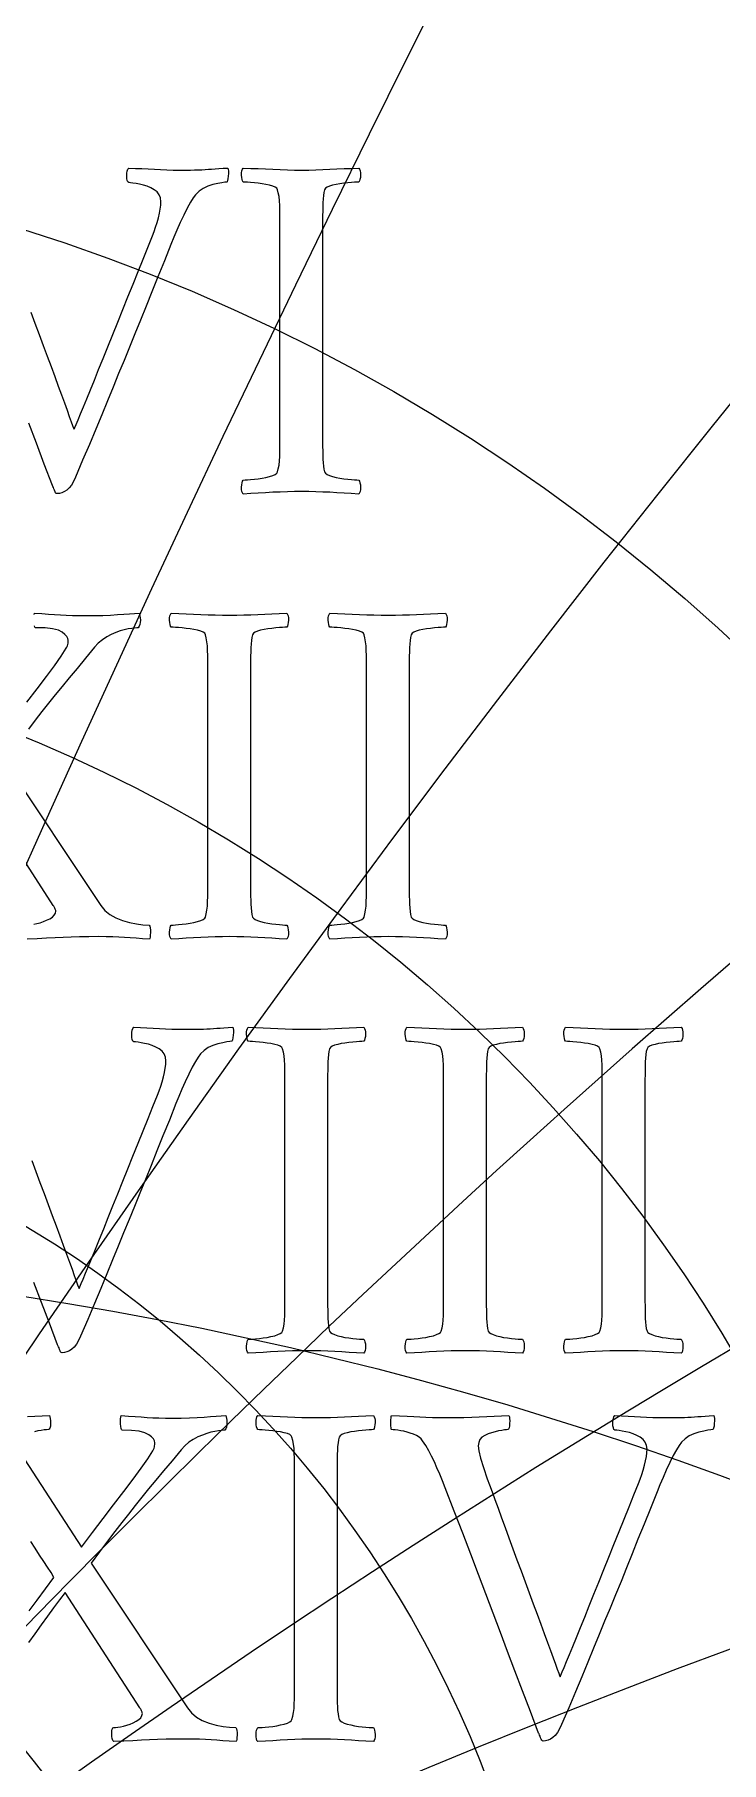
# Model space of a CAD drawing. Header units: millimetres. Extents: x -69 to 69, y -69 to 71.
# Drawn here: x 4.56 to 10.09, y 25.22 to 39.13 of the extents above; entities that cross this region are included whole.
import ezdxf

# ---------------------------------------------------------------- set-up
doc = ezdxf.new("R2010")
doc.units = ezdxf.units.MM
for name, color, linetype in [('CUT_OUTER', 1, 'Continuous'), ('ENGRAVE', 7, 'Continuous'), ('ENGRAVE_FINE', 8, 'Continuous'), ('TEXT', 5, 'Continuous')]:
    doc.layers.add(name, color=color, linetype=linetype)

msp = doc.modelspace()

# ---------------------------------------------------------------- linework, layer by layer
at = {"layer": 'CUT_OUTER'}
msp.add_arc((-0.0002, -0.0002), 69.3899, 142.382592, 87.802904, dxfattribs=at)
at = {"layer": 'ENGRAVE'}
for centre, radius in [((0, 0), 68.4), ((0, 30.8113), 34.3351), ((0, 28.589), 29.7615), ((0, 26.798), 25.6255), ((0, 25.3528), 21.829), ((0, 0), 44.7739), ((0, 24.1917), 18.2971), ((0, 23.2694), 14.9711), ((0, 22.5527), 11.8035), ((0, 22.0174), 8.7548), ((0, 0), 29.3085), ((0, 21.6464), 5.7911)]:
    msp.add_circle(centre, radius, dxfattribs=at)
for centre, radius, start, end in [((0, 33.5849), 39.4795, 131.30785, 48.69215), ((0, 37.0825), 45.3808, 158.30757, 21.69243), ((0, 41.5606), 52.3099, 177.16632, 2.83368), ((0, 47.4156), 60.6782, 192.562112, 347.437888)]:
    msp.add_arc(centre, radius, start, end, dxfattribs=at)
at = {"layer": 'ENGRAVE_FINE'}
for centre, radius, start, end in [((326.7411, -36.2572), 331.7816, 161.791968, 176.450933), ((326.7411, -36.2572), 331.7816, 161.791968, 176.450933), ((-158.2911, -36.2572), 168.4499, 7.145895, 36.6736), ((-158.2911, -36.2572), 168.4499, 7.145895, 36.6736), ((158.2911, -36.2572), 168.4499, 143.3264, 172.854105), ((158.2911, -36.2572), 168.4499, 143.3264, 172.854105), ((-99.7891, -36.2572), 115.2265, 10.840654, 55.662821), ((-99.7891, -36.2572), 115.2265, 10.840654, 55.662821), ((99.7891, -36.2572), 115.2265, 124.337179, 169.159346), ((99.7891, -36.2572), 115.2265, 124.337179, 169.159346), ((-68.6608, -36.2572), 89.6303, 14.688568, 75.445741), ((-68.6608, -36.2572), 89.6303, 14.688568, 75.445741), ((68.6608, -36.2572), 89.6303, 104.554259, 165.311432), ((68.6608, -36.2572), 89.6303, 104.554259, 165.311432), ((-48.3433, -36.2572), 75.2088, 18.753071, 96.251491), ((-48.3433, -36.2572), 75.2088, 18.753071, 96.251491), ((48.3433, -36.2572), 75.2088, 83.748509, 161.246929), ((48.3433, -36.2572), 75.2088, 83.748509, 161.246929), ((-33.263, -36.2572), 66.5261, 23.109812, 116.954145), ((-33.263, -36.2572), 66.5261, 23.109812, 116.954145), ((33.263, -36.2572), 66.5261, 63.045855, 156.890188), ((33.263, -36.2572), 66.5261, 63.045855, 156.890188)]:
    msp.add_arc(centre, radius, start, end, dxfattribs=at)
at = {"layer": 'TEXT'}
for points in [[(4.5287, 36.8952), (4.5614, 36.8063), (4.5944, 36.7173), (4.6277, 36.6283), (4.6603, 36.541), (4.6914, 36.4574), (4.721, 36.3772), (4.749, 36.3006), (4.7751, 36.2292), (4.7986, 36.1646), (4.8196, 36.1068), (4.838, 36.0559), (4.8533, 36.0138), (4.8648, 35.9826), (4.8725, 35.9622), (4.8764, 35.9527), (4.8828, 35.9665), (4.8936, 35.9917), (4.9091, 36.0282), (4.929, 36.0761), (4.9527, 36.1334), (4.9791, 36.198), (5.0083, 36.2699), (5.0403, 36.3491), (5.0745, 36.4342), (5.1106, 36.5236), (5.1484, 36.6173), (5.1879, 36.7152), (5.2285, 36.8157), (5.2693, 36.917), (5.3104, 37.019), (5.3517, 37.1218), (5.3926, 37.2234), (5.4321, 37.322), (5.4704, 37.4176), (5.5075, 37.5101), (5.5211, 37.545), (5.5338, 37.5809), (5.5454, 37.6178), (5.556, 37.6557), (5.5649, 37.6926), (5.5712, 37.7265), (5.575, 37.7574), (5.5763, 37.7852), (5.5728, 37.8155), (5.5626, 37.8418), (5.5455, 37.8641), (5.5216, 37.8823), (5.4938, 37.8972), (5.465, 37.9096), (5.4352, 37.9194), (5.4043, 37.9268), (5.3754, 37.9321), (5.3512, 37.9359), (5.3319, 37.9381), (5.3174, 37.9389), (5.3103, 37.9453), (5.3052, 37.9566), (5.3022, 37.9727), (5.3012, 37.9935), (5.3022, 38.0149), (5.3052, 38.0324), (5.3103, 38.0462), (5.3174, 38.0562), (5.3712, 38.0541), (5.4235, 38.0517), (5.4744, 38.049), (5.5237, 38.0461), (5.573, 38.0434), (5.6238, 38.0415), (5.6761, 38.0404), (5.73, 38.04), (5.7741, 38.0402), (5.8134, 38.0405), (5.8479, 38.0412), (5.8776, 38.042), (5.9048, 38.0432), (5.9317, 38.0446), (5.9584, 38.0462), (5.9848, 38.0481), (6.0126, 38.0501), (6.0435, 38.0522), (6.0773, 38.0542), (6.1143, 38.0562), (6.1175, 38.0461), (6.1193, 38.0319), (6.1196, 38.0137), (6.1183, 37.9915), (6.116, 37.9702), (6.1132, 37.9551), (6.11, 37.946), (6.1062, 37.9429), (6.0901, 37.9417), (6.0662, 37.9379), (6.0345, 37.9316), (5.9949, 37.9227), (5.9536, 37.9101), (5.9166, 37.8924), (5.8838, 37.8696), (5.8554, 37.8418), (5.8358, 37.8164), (5.8134, 37.7806), (5.7882, 37.7345), (5.7603, 37.678), (5.7319, 37.6169), (5.7052, 37.5571), (5.6803, 37.4986), (5.6572, 37.4413), (5.6037, 37.3086), (5.5525, 37.1814), (5.5036, 37.0598), (5.4569, 36.9438), (5.4117, 36.8315), (5.3669, 36.7213), (5.3227, 36.6131), (5.2789, 36.5069), (5.2351, 36.4007), (5.1904, 36.2925), (5.1451, 36.1823), (5.0989, 36.07), (5.0509, 35.9537), (4.9998, 35.8314), (4.9457, 35.7029), (4.8886, 35.5684), (4.872, 35.533), (4.8547, 35.5037), (4.8366, 35.4805), (4.8178, 35.4633), (4.7984, 35.4509), (4.7789, 35.442), (4.759, 35.4367), (4.7389, 35.4349), (4.7331, 35.4366), (4.7278, 35.4415), (4.723, 35.4497), (4.7187, 35.4612), (4.7146, 35.4735), (4.7106, 35.484), (4.7065, 35.4927), (4.7025, 35.4997), (4.6369, 35.6727), (4.5736, 35.84), (4.5125, 36.0014)], [(4.4972, 33.7545), (4.5791, 33.8614), (4.6545, 33.9608), (4.7187, 34.0485), (4.7718, 34.1246), (4.8137, 34.1891), (4.8192, 34.1992), (4.8233, 34.2093), (4.8263, 34.2194), (4.8279, 34.2295), (4.8288, 34.2386), (4.8294, 34.2457), (4.8298, 34.2508), (4.8299, 34.2538), (4.8269, 34.2685), (4.8178, 34.2841), (4.8026, 34.3008), (4.7814, 34.3185), (4.7498, 34.3344), (4.7035, 34.3458), (4.6426, 34.3526), (4.567, 34.3549), (4.5616, 34.3596), (4.5574, 34.3696)], [(4.5555, 34.4605), (4.5589, 34.4722), (4.6159, 34.4683), (4.6696, 34.4646), (4.7201, 34.4612), (4.7672, 34.4581), (4.8139, 34.4554), (4.8628, 34.4535), (4.914, 34.4524), (4.9675, 34.452), (5.0413, 34.4525), (5.109, 34.454), (5.1707, 34.4566), (5.2263, 34.4601), (5.2767, 34.4639), (5.3224, 34.4672), (5.3636, 34.47), (5.4003, 34.4722), (5.404, 34.4626), (5.4069, 34.45), (5.409, 34.4343), (5.4104, 34.4156), (5.41, 34.3966), (5.4069, 34.3802), (5.4009, 34.3663), (5.3922, 34.3549), (5.3812, 34.3543), (5.3644, 34.3524), (5.3418, 34.3492), (5.3133, 34.3448), (5.2812, 34.3382), (5.2476, 34.3286), (5.2124, 34.316), (5.1758, 34.3003), (5.1393, 34.281), (5.1045, 34.2573), (5.0715, 34.2294), (5.0403, 34.1972), (4.9678, 34.1092), (4.9002, 34.0273), (4.8374, 33.9514), (4.7794, 33.8816), (4.7241, 33.8146), (4.6696, 33.7471), (4.6159, 33.6791), (4.5629, 33.6106), (4.5081, 33.5386)], [(4.3162, 33.283), (5.0929, 32.1179), (5.125, 32.0785), (5.1647, 32.0451), (5.2119, 32.0178), (5.2668, 31.9966), (5.3242, 31.9807), (5.3791, 31.9693), (5.4314, 31.9625), (5.4812, 31.9602), (5.4864, 31.9503), (5.4898, 31.9369), (5.4914, 31.92), (5.4913, 31.8995), (5.4902, 31.8795), (5.4888, 31.8641), (5.4871, 31.8532), (5.4852, 31.8469), (5.4286, 31.8508), (5.376, 31.8545), (5.3275, 31.8579), (5.283, 31.8611), (5.2382, 31.8637), (5.1889, 31.8656), (5.1351, 31.8668), (5.0767, 31.8671), (4.9964, 31.8668), (4.9214, 31.8656), (4.8518, 31.8637), (4.7874, 31.8611), (4.7231, 31.8579), (4.6535, 31.8545), (4.5785, 31.8508), (4.4982, 31.8469)], [(4.5517, 31.967), (4.5771, 31.9723), (4.604, 31.9793), (4.6302, 31.988), (4.6556, 31.9985), (4.6803, 32.0108), (4.7015, 32.0245), (4.7167, 32.0396), (4.7258, 32.0559), (4.7288, 32.0735), (4.7284, 32.0779), (4.7273, 32.0831), (4.7254, 32.089), (4.7227, 32.0957), (4.7196, 32.1024), (4.7162, 32.1083), (4.7125, 32.1135), (4.7086, 32.1179), (4.1058, 33.0483)], [(4.5366, 30.0655), (4.5691, 29.9765), (4.6019, 29.8875), (4.6349, 29.7985), (4.6681, 29.7095), (4.7007, 29.6223), (4.7318, 29.5386), (4.7614, 29.4585), (4.7895, 29.3819), (4.8155, 29.3104), (4.839, 29.2458), (4.86, 29.1881), (4.8785, 29.1371), (4.8938, 29.095), (4.9053, 29.0638), (4.913, 29.0435), (4.9169, 29.034), (4.9232, 29.0478), (4.9341, 29.0729), (4.9495, 29.1094), (4.9695, 29.1574), (4.9931, 29.2146), (5.0195, 29.2792), (5.0487, 29.3511), (5.0807, 29.4304), (5.115, 29.5155), (5.151, 29.6049), (5.1888, 29.6985), (5.2284, 29.7965), (5.2689, 29.897), (5.3098, 29.9982), (5.3509, 30.1003), (5.3922, 30.203), (5.433, 30.3047), (5.4726, 30.4033), (5.5109, 30.4988), (5.5479, 30.5914), (5.5616, 30.6263), (5.5742, 30.6622), (5.5859, 30.6991), (5.5965, 30.737), (5.6053, 30.7739), (5.6116, 30.8078), (5.6154, 30.8386), (5.6167, 30.8664), (5.6133, 30.8968), (5.6031, 30.9231), (5.586, 30.9453), (5.5621, 30.9635), (5.5343, 30.9784), (5.5055, 30.9908), (5.4756, 31.0007), (5.4448, 31.008), (5.4158, 31.0133), (5.3917, 31.0171), (5.3724, 31.0194), (5.3578, 31.0202), (5.3507, 31.0266), (5.3457, 31.0379), (5.3426, 31.0539), (5.3416, 31.0748), (5.3426, 31.0961), (5.3457, 31.1137), (5.3507, 31.1275), (5.3578, 31.1375), (5.4117, 31.1353), (5.464, 31.1329), (5.5148, 31.1303), (5.5641, 31.1274), (5.6134, 31.1247), (5.6642, 31.1228), (5.7166, 31.1217), (5.7704, 31.1213), (5.8145, 31.1214), (5.8539, 31.1218), (5.8884, 31.1224), (5.9181, 31.1233), (5.9452, 31.1244), (5.9722, 31.1258), (5.9988, 31.1275), (6.0253, 31.1294), (6.0531, 31.1314), (6.0839, 31.1334), (6.1178, 31.1354), (6.1547, 31.1375), (6.158, 31.1274), (6.1598, 31.1132), (6.16, 31.095), (6.1588, 31.0727), (6.1565, 31.0515), (6.1537, 31.0363), (6.1504, 31.0272), (6.1466, 31.0242), (6.1306, 31.0229), (6.1067, 31.0191), (6.0749, 31.0128), (6.0354, 31.004), (5.994, 30.9913), (5.957, 30.9736), (5.9243, 30.9509), (5.8958, 30.9231), (5.8762, 30.8977), (5.8539, 30.8619), (5.8287, 30.8157), (5.8008, 30.7592), (5.7723, 30.6982), (5.7456, 30.6384), (5.7207, 30.5799), (5.6976, 30.5226), (5.6441, 30.3899), (5.5929, 30.2627), (5.544, 30.1411), (5.4974, 30.025), (5.4521, 29.9128), (5.4074, 29.8026), (5.3631, 29.6944), (5.3194, 29.5882), (5.2755, 29.482), (5.2309, 29.3738), (5.1855, 29.2635), (5.1394, 29.1513), (5.0913, 29.035), (5.0403, 28.9126), (4.9862, 28.7842), (4.929, 28.6497), (4.9125, 28.6143), (4.8952, 28.585), (4.8771, 28.5617), (4.8582, 28.5445), (4.8389, 28.5321), (4.8193, 28.5233), (4.7995, 28.518), (4.7794, 28.5162), (4.7735, 28.5178), (4.7682, 28.5228), (4.7634, 28.531), (4.7591, 28.5425), (4.7551, 28.5548), (4.751, 28.5652), (4.747, 28.574), (4.743, 28.5809), (4.6773, 28.754), (4.614, 28.9212), (4.553, 29.0826)], [(4.48, 27.6543), (4.9371, 26.9504), (5.0251, 27.068), (5.1111, 27.182), (5.195, 27.2925), (5.2769, 27.3994), (5.3523, 27.4988), (5.4165, 27.5865), (5.4696, 27.6626), (5.5115, 27.7271), (5.517, 27.7372), (5.5211, 27.7473), (5.524, 27.7574), (5.5257, 27.7675), (5.5266, 27.7766), (5.5272, 27.7837), (5.5276, 27.7888), (5.5277, 27.7918), (5.5247, 27.8065), (5.5156, 27.8221), (5.5004, 27.8388), (5.4792, 27.8565), (5.4476, 27.8724), (5.4013, 27.8838), (5.3404, 27.8906), (5.2648, 27.8929), (5.2593, 27.8976), (5.2552, 27.9076), (5.2523, 27.9229), (5.2506, 27.9435), (5.2502, 27.9651), (5.2511, 27.9834), (5.2533, 27.9985), (5.2567, 28.0102), (5.3137, 28.0063), (5.3674, 28.0026), (5.4179, 27.9992), (5.465, 27.9961), (5.5117, 27.9934), (5.5606, 27.9915), (5.6118, 27.9904), (5.6652, 27.99), (5.7391, 27.9905), (5.8068, 27.992), (5.8685, 27.9946), (5.9241, 27.9981), (5.9745, 28.0019), (6.0202, 28.0052), (6.0614, 28.008), (6.0981, 28.0102), (6.1017, 28.0006), (6.1047, 27.988), (6.1068, 27.9723), (6.1082, 27.9536), (6.1078, 27.9346), (6.1047, 27.9182), (6.0987, 27.9043), (6.09, 27.8929), (6.079, 27.8923), (6.0622, 27.8904), (6.0396, 27.8872), (6.0111, 27.8828), (5.979, 27.8762), (5.9454, 27.8666), (5.9102, 27.854), (5.8736, 27.8383), (5.837, 27.819), (5.8023, 27.7953), (5.7693, 27.7674), (5.7381, 27.7352), (5.6656, 27.6472), (5.598, 27.5653), (5.5352, 27.4894), (5.4771, 27.4196), (5.4219, 27.3526), (5.3674, 27.2851), (5.3137, 27.2171), (5.2607, 27.1486), (5.2059, 27.0766), (5.1465, 26.9979), (5.0825, 26.9127), (5.014, 26.8209), (5.7906, 25.6559), (5.8228, 25.6165), (5.8624, 25.5831), (5.9097, 25.5558), (5.9646, 25.5346), (6.022, 25.5187), (6.0768, 25.5073), (6.1292, 25.5005), (6.179, 25.4982), (6.1842, 25.4883), (6.1876, 25.4749), (6.1892, 25.458), (6.1891, 25.4375), (6.188, 25.4175), (6.1866, 25.4021), (6.1849, 25.3912), (6.183, 25.3849), (6.1264, 25.3888), (6.0738, 25.3925), (6.0253, 25.3959), (5.9808, 25.3991), (5.936, 25.4017), (5.8867, 25.4036), (5.8329, 25.4048), (5.7745, 25.4051), (5.6942, 25.4048), (5.6192, 25.4036), (5.5496, 25.4017), (5.4852, 25.3991), (5.4209, 25.3959), (5.3512, 25.3925), (5.2763, 25.3888), (5.196, 25.3849), (5.1889, 25.395), (5.1839, 25.4092), (5.1808, 25.4274), (5.1798, 25.4496), (5.1808, 25.4709), (5.1839, 25.486), (5.1889, 25.4951), (5.196, 25.4982), (5.21, 25.4989), (5.2279, 25.5012), (5.2495, 25.505), (5.2749, 25.5103), (5.3018, 25.5173), (5.328, 25.526), (5.3534, 25.5365), (5.378, 25.5487), (5.3993, 25.5625), (5.4144, 25.5776), (5.4236, 25.5939), (5.4266, 25.6114), (5.4262, 25.6159), (5.4251, 25.6211), (5.4232, 25.627), (5.4205, 25.6337), (5.4174, 25.6404), (5.4139, 25.6463), (5.4103, 25.6515), (5.4064, 25.6559), (4.8036, 26.5863), (4.7582, 26.526), (4.7111, 26.4624), (4.6622, 26.3956), (4.6115, 26.3254), (4.5603, 26.254), (4.5098, 26.1833)], [(4.5, 28.003), (4.5599, 28.0057), (4.6193, 28.0081), (4.6782, 28.0102), (4.6818, 28.0001), (4.6843, 27.986), (4.6858, 27.9678), (4.6863, 27.9455), (4.6853, 27.9243), (4.6823, 27.9091), (4.6772, 27.9), (4.6701, 27.897), (4.6542, 27.8963), (4.6347, 27.8944), (4.6117, 27.8913), (4.5852, 27.8868), (4.5574, 27.8808)], [(4.5148, 26.4373), (4.5786, 26.5241), (4.6452, 26.6143), (4.7146, 26.7077), (4.6907, 26.7462), (4.6636, 26.7891), (4.6331, 26.8362), (4.5993, 26.8877), (4.5637, 26.9419), (4.5275, 26.9974)]]:
    msp.add_lwpolyline(points, dxfattribs=at)
for points in [[(6.7089, 38.04), (6.7672, 38.0404), (6.8247, 38.0415), (6.8815, 38.0434), (6.9375, 38.0461), (6.9937, 38.049), (7.0512, 38.0517), (7.11, 38.0541), (7.17, 38.0562), (7.177, 38.0466), (7.1817, 38.034), (7.1841, 38.0183), (7.1842, 37.9996), (7.1826, 37.9809), (7.1797, 37.9652), (7.1755, 37.9526), (7.17, 37.9429), (7.1554, 37.9426), (7.1357, 37.9414), (7.1109, 37.9395), (7.0811, 37.9369), (7.0492, 37.9335), (7.0184, 37.9293), (6.9885, 37.9244), (6.9597, 37.9187), (6.9344, 37.9118), (6.9152, 37.9035), (6.9021, 37.8936), (6.895, 37.8823), (6.8895, 37.8605), (6.8854, 37.8357), (6.8825, 37.8079), (6.8808, 37.7771), (6.8799, 37.744), (6.8793, 37.7093), (6.8789, 37.6732), (6.8788, 37.6355), (6.8788, 37.6294), (6.8788, 37.6234), (6.8788, 37.6173), (6.8788, 37.6112), (6.8788, 37.6052), (6.8788, 37.5991), (6.8788, 37.593), (6.8788, 37.587), (6.8788, 35.9001), (6.8788, 35.8941), (6.8788, 35.888), (6.8788, 35.8819), (6.8788, 35.8759), (6.8788, 35.8698), (6.8788, 35.8637), (6.8788, 35.8577), (6.8788, 35.8516), (6.8789, 35.8141), (6.8793, 35.7783), (6.8799, 35.7443), (6.8808, 35.712), (6.8825, 35.6821), (6.8854, 35.6549), (6.8895, 35.6305), (6.895, 35.6089), (6.9021, 35.599), (6.9152, 35.5897), (6.9344, 35.5808), (6.9597, 35.5725), (6.9885, 35.565), (7.0184, 35.5588), (7.0492, 35.5539), (7.0811, 35.5502), (7.1109, 35.5476), (7.1357, 35.5457), (7.1554, 35.5445), (7.17, 35.5442), (7.1755, 35.5346), (7.1797, 35.5219), (7.1826, 35.5062), (7.1842, 35.4875), (7.1841, 35.4688), (7.1817, 35.4531), (7.177, 35.4405), (7.17, 35.4309), (7.11, 35.4348), (7.0512, 35.4385), (6.9937, 35.4419), (6.9375, 35.4451), (6.8815, 35.4477), (6.8247, 35.4496), (6.7672, 35.4507), (6.7089, 35.4511), (6.652, 35.4507), (6.5946, 35.4496), (6.5367, 35.4477), (6.4783, 35.4451), (6.4194, 35.4419), (6.36, 35.4385), (6.3001, 35.4348), (6.2397, 35.4309), (6.2327, 35.4405), (6.228, 35.4531), (6.2256, 35.4688), (6.2255, 35.4875), (6.2271, 35.5062), (6.2301, 35.5219), (6.2342, 35.5346), (6.2397, 35.5442), (6.2543, 35.5445), (6.274, 35.5457), (6.2988, 35.5476), (6.3287, 35.5502), (6.3606, 35.5539), (6.3919, 35.5588), (6.4223, 35.565), (6.452, 35.5725), (6.4779, 35.5808), (6.497, 35.5897), (6.5093, 35.599), (6.5147, 35.6089), (6.5219, 35.6349), (6.5274, 35.6645), (6.531, 35.6976), (6.5329, 35.7343), (6.5338, 35.7735), (6.5345, 35.8142), (6.5348, 35.8564), (6.535, 35.9001), (6.535, 37.587), (6.5348, 37.6308), (6.5345, 37.6734), (6.5338, 37.7148), (6.5329, 37.7548), (6.531, 37.7924), (6.5274, 37.8261), (6.5219, 37.8561), (6.5147, 37.8823), (6.5093, 37.8936), (6.497, 37.9035), (6.4779, 37.9118), (6.452, 37.9187), (6.4223, 37.9244), (6.3919, 37.9293), (6.3606, 37.9335), (6.3287, 37.9369), (6.2988, 37.9395), (6.274, 37.9414), (6.2543, 37.9426), (6.2397, 37.9429), (6.2342, 37.9526), (6.2301, 37.9652), (6.2271, 37.9809), (6.2255, 37.9996), (6.2256, 38.0183), (6.228, 38.034), (6.2327, 38.0466), (6.2397, 38.0562), (6.3001, 38.0541), (6.36, 38.0517), (6.4194, 38.049), (6.4783, 38.0461), (6.5367, 38.0434), (6.5946, 38.0415), (6.652, 38.0404), (6.7089, 38.04)], [(6.1284, 34.4561), (6.1867, 34.4564), (6.2442, 34.4576), (6.301, 34.4595), (6.357, 34.4621), (6.4132, 34.465), (6.4707, 34.4677), (6.5295, 34.4701), (6.5896, 34.4722), (6.5965, 34.4626), (6.6012, 34.45), (6.6036, 34.4343), (6.6037, 34.4156), (6.6021, 34.3969), (6.5992, 34.3812), (6.595, 34.3686), (6.5896, 34.359), (6.5749, 34.3586), (6.5552, 34.3575), (6.5304, 34.3556), (6.5006, 34.3529), (6.4687, 34.3495), (6.4379, 34.3453), (6.408, 34.3404), (6.3792, 34.3347), (6.3539, 34.3279), (6.3347, 34.3195), (6.3216, 34.3097), (6.3145, 34.2983), (6.3091, 34.2765), (6.3049, 34.2518), (6.302, 34.224), (6.3003, 34.1931), (6.2995, 34.16), (6.2988, 34.1254), (6.2984, 34.0892), (6.2983, 34.0515), (6.2983, 34.0455), (6.2983, 34.0394), (6.2983, 34.0333), (6.2983, 34.0273), (6.2983, 34.0212), (6.2983, 34.0151), (6.2983, 34.0091), (6.2983, 34.003), (6.2983, 32.3162), (6.2983, 32.3101), (6.2983, 32.304), (6.2983, 32.298), (6.2983, 32.2919), (6.2983, 32.2858), (6.2983, 32.2798), (6.2983, 32.2737), (6.2983, 32.2676), (6.2984, 32.2301), (6.2988, 32.1943), (6.2995, 32.1603), (6.3003, 32.1281), (6.302, 32.0981), (6.3049, 32.0709), (6.3091, 32.0465), (6.3145, 32.0249), (6.3216, 32.0151), (6.3347, 32.0057), (6.3539, 31.9968), (6.3792, 31.9885), (6.408, 31.981), (6.4379, 31.9749), (6.4687, 31.9699), (6.5006, 31.9663), (6.5304, 31.9636), (6.5552, 31.9617), (6.5749, 31.9606), (6.5896, 31.9602), (6.595, 31.9506), (6.5992, 31.9379), (6.6021, 31.9223), (6.6037, 31.9036), (6.6036, 31.8848), (6.6012, 31.8692), (6.5965, 31.8565), (6.5896, 31.8469), (6.5295, 31.8508), (6.4707, 31.8545), (6.4132, 31.8579), (6.357, 31.8611), (6.301, 31.8637), (6.2442, 31.8656), (6.1867, 31.8668), (6.1284, 31.8671), (6.0715, 31.8668), (6.0141, 31.8656), (5.9562, 31.8637), (5.8978, 31.8611), (5.8389, 31.8579), (5.7795, 31.8545), (5.7196, 31.8508), (5.6592, 31.8469), (5.6522, 31.8565), (5.6476, 31.8692), (5.6451, 31.8848), (5.645, 31.9036), (5.6467, 31.9223), (5.6496, 31.9379), (5.6537, 31.9506), (5.6592, 31.9602), (5.6738, 31.9606), (5.6936, 31.9617), (5.7183, 31.9636), (5.7482, 31.9663), (5.7802, 31.9699), (5.8114, 31.9749), (5.8418, 31.981), (5.8716, 31.9885), (5.8975, 31.9968), (5.9166, 32.0057), (5.9288, 32.0151), (5.9343, 32.0249), (5.9415, 32.051), (5.9469, 32.0805), (5.9506, 32.1137), (5.9525, 32.1503), (5.9533, 32.1895), (5.954, 32.2302), (5.9544, 32.2724), (5.9545, 32.3162), (5.9545, 34.003), (5.9544, 34.0469), (5.954, 34.0895), (5.9533, 34.1308), (5.9525, 34.1709), (5.9506, 34.2084), (5.9469, 34.2422), (5.9415, 34.2721), (5.9343, 34.2983), (5.9288, 34.3097), (5.9166, 34.3195), (5.8975, 34.3279), (5.8716, 34.3347), (5.8418, 34.3404), (5.8114, 34.3453), (5.7802, 34.3495), (5.7482, 34.3529), (5.7183, 34.3556), (5.6936, 34.3575), (5.6738, 34.3586), (5.6592, 34.359), (5.6537, 34.3686), (5.6496, 34.3812), (5.6467, 34.3969), (5.645, 34.4156), (5.6451, 34.4343), (5.6476, 34.45), (5.6522, 34.4626), (5.6592, 34.4722), (5.7196, 34.4701), (5.7795, 34.4677), (5.8389, 34.465), (5.8978, 34.4621), (5.9562, 34.4595), (6.0141, 34.4576), (6.0715, 34.4564), (6.1284, 34.4561)], [(7.4067, 34.4561), (7.465, 34.4564), (7.5225, 34.4576), (7.5792, 34.4595), (7.6352, 34.4621), (7.6915, 34.465), (7.749, 34.4677), (7.8078, 34.4701), (7.8678, 34.4722), (7.8748, 34.4626), (7.8795, 34.45), (7.8819, 34.4343), (7.882, 34.4156), (7.8804, 34.3969), (7.8774, 34.3812), (7.8733, 34.3686), (7.8678, 34.359), (7.8532, 34.3586), (7.8335, 34.3575), (7.8087, 34.3556), (7.7788, 34.3529), (7.747, 34.3495), (7.7161, 34.3453), (7.6863, 34.3404), (7.6575, 34.3347), (7.6322, 34.3279), (7.613, 34.3195), (7.5998, 34.3097), (7.5928, 34.2983), (7.5873, 34.2765), (7.5832, 34.2518), (7.5803, 34.224), (7.5786, 34.1931), (7.5777, 34.16), (7.5771, 34.1254), (7.5767, 34.0892), (7.5766, 34.0515), (7.5766, 34.0455), (7.5766, 34.0394), (7.5766, 34.0333), (7.5766, 34.0273), (7.5766, 34.0212), (7.5766, 34.0151), (7.5766, 34.0091), (7.5766, 34.003), (7.5766, 32.3162), (7.5766, 32.3101), (7.5766, 32.304), (7.5766, 32.298), (7.5766, 32.2919), (7.5766, 32.2858), (7.5766, 32.2798), (7.5766, 32.2737), (7.5766, 32.2676), (7.5767, 32.2301), (7.5771, 32.1943), (7.5777, 32.1603), (7.5786, 32.1281), (7.5803, 32.0981), (7.5832, 32.0709), (7.5873, 32.0465), (7.5928, 32.0249), (7.5998, 32.0151), (7.613, 32.0057), (7.6322, 31.9968), (7.6575, 31.9885), (7.6863, 31.981), (7.7161, 31.9749), (7.747, 31.9699), (7.7788, 31.9663), (7.8087, 31.9636), (7.8335, 31.9617), (7.8532, 31.9606), (7.8678, 31.9602), (7.8733, 31.9506), (7.8774, 31.9379), (7.8804, 31.9223), (7.882, 31.9036), (7.8819, 31.8848), (7.8795, 31.8692), (7.8748, 31.8565), (7.8678, 31.8469), (7.8078, 31.8508), (7.749, 31.8545), (7.6915, 31.8579), (7.6352, 31.8611), (7.5792, 31.8637), (7.5225, 31.8656), (7.465, 31.8668), (7.4067, 31.8671), (7.3498, 31.8668), (7.2924, 31.8656), (7.2345, 31.8637), (7.1761, 31.8611), (7.1172, 31.8579), (7.0578, 31.8545), (6.9979, 31.8508), (6.9375, 31.8469), (6.9305, 31.8565), (6.9258, 31.8692), (6.9234, 31.8848), (6.9233, 31.9036), (6.9249, 31.9223), (6.9278, 31.9379), (6.932, 31.9506), (6.9375, 31.9602), (6.9521, 31.9606), (6.9718, 31.9617), (6.9966, 31.9636), (7.0264, 31.9663), (7.0584, 31.9699), (7.0897, 31.9749), (7.1201, 31.981), (7.1498, 31.9885), (7.1757, 31.9968), (7.1948, 32.0057), (7.2071, 32.0151), (7.2125, 32.0249), (7.2197, 32.051), (7.2252, 32.0805), (7.2288, 32.1137), (7.2307, 32.1503), (7.2316, 32.1895), (7.2322, 32.2302), (7.2326, 32.2724), (7.2327, 32.3162), (7.2327, 34.003), (7.2326, 34.0469), (7.2322, 34.0895), (7.2316, 34.1308), (7.2307, 34.1709), (7.2288, 34.2084), (7.2252, 34.2422), (7.2197, 34.2721), (7.2125, 34.2983), (7.2071, 34.3097), (7.1948, 34.3195), (7.1757, 34.3279), (7.1498, 34.3347), (7.1201, 34.3404), (7.0897, 34.3453), (7.0584, 34.3495), (7.0264, 34.3529), (6.9966, 34.3556), (6.9718, 34.3575), (6.9521, 34.3586), (6.9375, 34.359), (6.932, 34.3686), (6.9278, 34.3812), (6.9249, 34.3969), (6.9233, 34.4156), (6.9234, 34.4343), (6.9258, 34.45), (6.9305, 34.4626), (6.9375, 34.4722), (6.9979, 34.4701), (7.0578, 34.4677), (7.1172, 34.465), (7.1761, 34.4621), (7.2345, 34.4595), (7.2924, 34.4576), (7.3498, 34.4564), (7.4067, 34.4561)], [(6.7494, 31.1213), (6.8076, 31.1217), (6.8651, 31.1228), (6.9219, 31.1247), (6.9779, 31.1274), (7.0342, 31.1303), (7.0917, 31.1329), (7.1505, 31.1353), (7.2105, 31.1375), (7.2175, 31.1279), (7.2221, 31.1152), (7.2245, 31.0995), (7.2247, 31.0808), (7.223, 31.0621), (7.2201, 31.0464), (7.2159, 31.0338), (7.2105, 31.0242), (7.1958, 31.0238), (7.1761, 31.0227), (7.1513, 31.0208), (7.1215, 31.0181), (7.0897, 31.0147), (7.0588, 31.0105), (7.029, 31.0056), (7.0002, 30.9999), (6.9749, 30.9931), (6.9557, 30.9848), (6.9425, 30.9749), (6.9354, 30.9635), (6.93, 30.9418), (6.9258, 30.917), (6.9229, 30.8892), (6.9213, 30.8583), (6.9204, 30.8252), (6.9198, 30.7906), (6.9194, 30.7544), (6.9192, 30.7168), (6.9192, 30.7107), (6.9192, 30.7046), (6.9192, 30.6986), (6.9192, 30.6925), (6.9192, 30.6864), (6.9192, 30.6804), (6.9192, 30.6743), (6.9192, 30.6682), (6.9192, 28.9814), (6.9192, 28.9753), (6.9192, 28.9693), (6.9192, 28.9632), (6.9192, 28.9571), (6.9192, 28.9511), (6.9192, 28.945), (6.9192, 28.9389), (6.9192, 28.9329), (6.9194, 28.8953), (6.9198, 28.8595), (6.9204, 28.8255), (6.9213, 28.7933), (6.9229, 28.7633), (6.9258, 28.7362), (6.93, 28.7118), (6.9354, 28.6901), (6.9425, 28.6803), (6.9557, 28.6709), (6.9749, 28.6621), (7.0002, 28.6537), (7.029, 28.6463), (7.0588, 28.6401), (7.0897, 28.6352), (7.1215, 28.6315), (7.1513, 28.6288), (7.1761, 28.6269), (7.1958, 28.6258), (7.2105, 28.6254), (7.2159, 28.6158), (7.2201, 28.6032), (7.223, 28.5875), (7.2247, 28.5688), (7.2245, 28.5501), (7.2221, 28.5344), (7.2175, 28.5218), (7.2105, 28.5122), (7.1505, 28.5161), (7.0917, 28.5197), (7.0342, 28.5232), (6.9779, 28.5263), (6.9219, 28.529), (6.8651, 28.5309), (6.8076, 28.532), (6.7494, 28.5324), (6.6925, 28.532), (6.6351, 28.5309), (6.5772, 28.529), (6.5188, 28.5263), (6.4599, 28.5232), (6.4005, 28.5197), (6.3405, 28.5161), (6.2801, 28.5122), (6.2732, 28.5218), (6.2685, 28.5344), (6.2661, 28.5501), (6.266, 28.5688), (6.2676, 28.5875), (6.2705, 28.6032), (6.2747, 28.6158), (6.2801, 28.6254), (6.2948, 28.6258), (6.3145, 28.6269), (6.3393, 28.6288), (6.3691, 28.6315), (6.4011, 28.6352), (6.4323, 28.6401), (6.4628, 28.6463), (6.4925, 28.6537), (6.5184, 28.6621), (6.5375, 28.6709), (6.5497, 28.6803), (6.5552, 28.6901), (6.5624, 28.7162), (6.5678, 28.7458), (6.5715, 28.7789), (6.5734, 28.8155), (6.5743, 28.8547), (6.5749, 28.8954), (6.5753, 28.9377), (6.5754, 28.9814), (6.5754, 30.6682), (6.5753, 30.7121), (6.5749, 30.7547), (6.5743, 30.796), (6.5734, 30.8361), (6.5715, 30.8736), (6.5678, 30.9074), (6.5624, 30.9374), (6.5552, 30.9635), (6.5497, 30.9749), (6.5375, 30.9848), (6.5184, 30.9931), (6.4925, 30.9999), (6.4628, 31.0056), (6.4323, 31.0105), (6.4011, 31.0147), (6.3691, 31.0181), (6.3393, 31.0208), (6.3145, 31.0227), (6.2948, 31.0238), (6.2801, 31.0242), (6.2747, 31.0338), (6.2705, 31.0464), (6.2676, 31.0621), (6.266, 31.0808), (6.2661, 31.0995), (6.2685, 31.1152), (6.2732, 31.1279), (6.2801, 31.1375), (6.3405, 31.1353), (6.4005, 31.1329), (6.4599, 31.1303), (6.5188, 31.1274), (6.5772, 31.1247), (6.6351, 31.1228), (6.6925, 31.1217), (6.7494, 31.1213)], [(8.0276, 31.1213), (8.0859, 31.1217), (8.1434, 31.1228), (8.2002, 31.1247), (8.2562, 31.1274), (8.3124, 31.1303), (8.3699, 31.1329), (8.4287, 31.1353), (8.4888, 31.1375), (8.4957, 31.1279), (8.5004, 31.1152), (8.5028, 31.0995), (8.5029, 31.0808), (8.5013, 31.0621), (8.4984, 31.0464), (8.4942, 31.0338), (8.4888, 31.0242), (8.4741, 31.0238), (8.4544, 31.0227), (8.4296, 31.0208), (8.3998, 31.0181), (8.3679, 31.0147), (8.3371, 31.0105), (8.3072, 31.0056), (8.2784, 30.9999), (8.2531, 30.9931), (8.2339, 30.9848), (8.2208, 30.9749), (8.2137, 30.9635), (8.2083, 30.9418), (8.2041, 30.917), (8.2012, 30.8892), (8.1995, 30.8583), (8.1987, 30.8252), (8.198, 30.7906), (8.1976, 30.7544), (8.1975, 30.7168), (8.1975, 30.7107), (8.1975, 30.7046), (8.1975, 30.6986), (8.1975, 30.6925), (8.1975, 30.6864), (8.1975, 30.6804), (8.1975, 30.6743), (8.1975, 30.6682), (8.1975, 28.9814), (8.1975, 28.9753), (8.1975, 28.9693), (8.1975, 28.9632), (8.1975, 28.9571), (8.1975, 28.9511), (8.1975, 28.945), (8.1975, 28.9389), (8.1975, 28.9329), (8.1976, 28.8953), (8.198, 28.8595), (8.1987, 28.8255), (8.1995, 28.7933), (8.2012, 28.7633), (8.2041, 28.7362), (8.2083, 28.7118), (8.2137, 28.6901), (8.2208, 28.6803), (8.2339, 28.6709), (8.2531, 28.6621), (8.2784, 28.6537), (8.3072, 28.6463), (8.3371, 28.6401), (8.3679, 28.6352), (8.3998, 28.6315), (8.4296, 28.6288), (8.4544, 28.6269), (8.4741, 28.6258), (8.4888, 28.6254), (8.4942, 28.6158), (8.4984, 28.6032), (8.5013, 28.5875), (8.5029, 28.5688), (8.5028, 28.5501), (8.5004, 28.5344), (8.4957, 28.5218), (8.4888, 28.5122), (8.4287, 28.5161), (8.3699, 28.5197), (8.3124, 28.5232), (8.2562, 28.5263), (8.2002, 28.529), (8.1434, 28.5309), (8.0859, 28.532), (8.0276, 28.5324), (7.9707, 28.532), (7.9133, 28.5309), (7.8555, 28.529), (7.797, 28.5263), (7.7381, 28.5232), (7.6787, 28.5197), (7.6188, 28.5161), (7.5584, 28.5122), (7.5514, 28.5218), (7.5468, 28.5344), (7.5444, 28.5501), (7.5442, 28.5688), (7.5459, 28.5875), (7.5488, 28.6032), (7.5529, 28.6158), (7.5584, 28.6254), (7.573, 28.6258), (7.5928, 28.6269), (7.6175, 28.6288), (7.6474, 28.6315), (7.6794, 28.6352), (7.7106, 28.6401), (7.741, 28.6463), (7.7708, 28.6537), (7.7967, 28.6621), (7.8158, 28.6709), (7.828, 28.6803), (7.8335, 28.6901), (7.8407, 28.7162), (7.8461, 28.7458), (7.8498, 28.7789), (7.8517, 28.8155), (7.8525, 28.8547), (7.8532, 28.8954), (7.8536, 28.9377), (7.8537, 28.9814), (7.8537, 30.6682), (7.8536, 30.7121), (7.8532, 30.7547), (7.8525, 30.796), (7.8517, 30.8361), (7.8498, 30.8736), (7.8461, 30.9074), (7.8407, 30.9374), (7.8335, 30.9635), (7.828, 30.9749), (7.8158, 30.9848), (7.7967, 30.9931), (7.7708, 30.9999), (7.741, 31.0056), (7.7106, 31.0105), (7.6794, 31.0147), (7.6474, 31.0181), (7.6175, 31.0208), (7.5928, 31.0227), (7.573, 31.0238), (7.5584, 31.0242), (7.5529, 31.0338), (7.5488, 31.0464), (7.5459, 31.0621), (7.5442, 31.0808), (7.5444, 31.0995), (7.5468, 31.1152), (7.5514, 31.1279), (7.5584, 31.1375), (7.6188, 31.1353), (7.6787, 31.1329), (7.7381, 31.1303), (7.797, 31.1274), (7.8555, 31.1247), (7.9133, 31.1228), (7.9707, 31.1217), (8.0276, 31.1213)], [(9.3059, 31.1213), (9.3642, 31.1217), (9.4217, 31.1228), (9.4784, 31.1247), (9.5344, 31.1274), (9.5907, 31.1303), (9.6482, 31.1329), (9.707, 31.1353), (9.767, 31.1375), (9.774, 31.1279), (9.7787, 31.1152), (9.7811, 31.0995), (9.7812, 31.0808), (9.7796, 31.0621), (9.7766, 31.0464), (9.7725, 31.0338), (9.767, 31.0242), (9.7524, 31.0238), (9.7327, 31.0227), (9.7079, 31.0208), (9.678, 31.0181), (9.6462, 31.0147), (9.6153, 31.0105), (9.5855, 31.0056), (9.5567, 30.9999), (9.5314, 30.9931), (9.5122, 30.9848), (9.4991, 30.9749), (9.492, 30.9635), (9.4865, 30.9418), (9.4824, 30.917), (9.4795, 30.8892), (9.4778, 30.8583), (9.4769, 30.8252), (9.4763, 30.7906), (9.4759, 30.7544), (9.4758, 30.7168), (9.4758, 30.7107), (9.4758, 30.7046), (9.4758, 30.6986), (9.4758, 30.6925), (9.4758, 30.6864), (9.4758, 30.6804), (9.4758, 30.6743), (9.4758, 30.6682), (9.4758, 28.9814), (9.4758, 28.9753), (9.4758, 28.9693), (9.4758, 28.9632), (9.4758, 28.9571), (9.4758, 28.9511), (9.4758, 28.945), (9.4758, 28.9389), (9.4758, 28.9329), (9.4759, 28.8953), (9.4763, 28.8595), (9.4769, 28.8255), (9.4778, 28.7933), (9.4795, 28.7633), (9.4824, 28.7362), (9.4865, 28.7118), (9.492, 28.6901), (9.4991, 28.6803), (9.5122, 28.6709), (9.5314, 28.6621), (9.5567, 28.6537), (9.5855, 28.6463), (9.6153, 28.6401), (9.6462, 28.6352), (9.678, 28.6315), (9.7079, 28.6288), (9.7327, 28.6269), (9.7524, 28.6258), (9.767, 28.6254), (9.7725, 28.6158), (9.7766, 28.6032), (9.7796, 28.5875), (9.7812, 28.5688), (9.7811, 28.5501), (9.7787, 28.5344), (9.774, 28.5218), (9.767, 28.5122), (9.707, 28.5161), (9.6482, 28.5197), (9.5907, 28.5232), (9.5344, 28.5263), (9.4784, 28.529), (9.4217, 28.5309), (9.3642, 28.532), (9.3059, 28.5324), (9.249, 28.532), (9.1916, 28.5309), (9.1337, 28.529), (9.0753, 28.5263), (9.0164, 28.5232), (8.957, 28.5197), (8.8971, 28.5161), (8.8367, 28.5122), (8.8297, 28.5218), (8.825, 28.5344), (8.8226, 28.5501), (8.8225, 28.5688), (8.8241, 28.5875), (8.827, 28.6032), (8.8312, 28.6158), (8.8367, 28.6254), (8.8513, 28.6258), (8.871, 28.6269), (8.8958, 28.6288), (8.9256, 28.6315), (8.9576, 28.6352), (8.9889, 28.6401), (9.0193, 28.6463), (9.049, 28.6537), (9.0749, 28.6621), (9.094, 28.6709), (9.1063, 28.6803), (9.1117, 28.6901), (9.1189, 28.7162), (9.1244, 28.7458), (9.128, 28.7789), (9.1299, 28.8155), (9.1308, 28.8547), (9.1314, 28.8954), (9.1318, 28.9377), (9.132, 28.9814), (9.132, 30.6682), (9.1318, 30.7121), (9.1314, 30.7547), (9.1308, 30.796), (9.1299, 30.8361), (9.128, 30.8736), (9.1244, 30.9074), (9.1189, 30.9374), (9.1117, 30.9635), (9.1063, 30.9749), (9.094, 30.9848), (9.0749, 30.9931), (9.049, 30.9999), (9.0193, 31.0056), (8.9889, 31.0105), (8.9576, 31.0147), (8.9256, 31.0181), (8.8958, 31.0208), (8.871, 31.0227), (8.8513, 31.0238), (8.8367, 31.0242), (8.8312, 31.0338), (8.827, 31.0464), (8.8241, 31.0621), (8.8225, 31.0808), (8.8226, 31.0995), (8.825, 31.1152), (8.8297, 31.1279), (8.8367, 31.1375), (8.8971, 31.1353), (8.957, 31.1329), (9.0164, 31.1303), (9.0753, 31.1274), (9.1337, 31.1247), (9.1916, 31.1228), (9.249, 31.1217), (9.3059, 31.1213)], [(6.8262, 27.994), (6.8845, 27.9944), (6.942, 27.9956), (6.9988, 27.9975), (7.0548, 28.0001), (7.111, 28.003), (7.1685, 28.0057), (7.2273, 28.0081), (7.2874, 28.0102), (7.2943, 28.0006), (7.299, 27.988), (7.3014, 27.9723), (7.3015, 27.9536), (7.2999, 27.9349), (7.297, 27.9192), (7.2928, 27.9066), (7.2874, 27.897), (7.2727, 27.8966), (7.253, 27.8954), (7.2282, 27.8935), (7.1984, 27.8909), (7.1665, 27.8875), (7.1357, 27.8833), (7.1058, 27.8784), (7.077, 27.8727), (7.0517, 27.8659), (7.0325, 27.8575), (7.0194, 27.8477), (7.0123, 27.8363), (7.0069, 27.8145), (7.0027, 27.7898), (6.9998, 27.762), (6.9981, 27.7311), (6.9972, 27.698), (6.9966, 27.6634), (6.9962, 27.6272), (6.9961, 27.5895), (6.9961, 27.5835), (6.9961, 27.5774), (6.9961, 27.5713), (6.9961, 27.5653), (6.9961, 27.5592), (6.9961, 27.5531), (6.9961, 27.5471), (6.9961, 27.541), (6.9961, 25.8542), (6.9961, 25.8481), (6.9961, 25.842), (6.9961, 25.836), (6.9961, 25.8299), (6.9961, 25.8238), (6.9961, 25.8177), (6.9961, 25.8117), (6.9961, 25.8056), (6.9962, 25.7681), (6.9966, 25.7323), (6.9972, 25.6983), (6.9981, 25.6661), (6.9998, 25.6361), (7.0027, 25.6089), (7.0069, 25.5845), (7.0123, 25.5629), (7.0194, 25.553), (7.0325, 25.5437), (7.0517, 25.5348), (7.077, 25.5265), (7.1058, 25.519), (7.1357, 25.5128), (7.1665, 25.5079), (7.1984, 25.5042), (7.2282, 25.5016), (7.253, 25.4997), (7.2727, 25.4986), (7.2874, 25.4982), (7.2928, 25.4886), (7.297, 25.4759), (7.2999, 25.4603), (7.3015, 25.4415), (7.3014, 25.4228), (7.299, 25.4072), (7.2943, 25.3945), (7.2874, 25.3849), (7.2273, 25.3888), (7.1685, 25.3925), (7.111, 25.3959), (7.0548, 25.3991), (6.9988, 25.4017), (6.942, 25.4036), (6.8845, 25.4048), (6.8262, 25.4051), (6.7693, 25.4048), (6.7119, 25.4036), (6.654, 25.4017), (6.5956, 25.3991), (6.5367, 25.3959), (6.4773, 25.3925), (6.4174, 25.3888), (6.357, 25.3849), (6.35, 25.3945), (6.3453, 25.4072), (6.3429, 25.4228), (6.3428, 25.4415), (6.3445, 25.4603), (6.3474, 25.4759), (6.3515, 25.4886), (6.357, 25.4982), (6.3716, 25.4986), (6.3914, 25.4997), (6.4161, 25.5016), (6.446, 25.5042), (6.4779, 25.5079), (6.5092, 25.5128), (6.5396, 25.519), (6.5693, 25.5265), (6.5953, 25.5348), (6.6143, 25.5437), (6.6266, 25.553), (6.632, 25.5629), (6.6392, 25.5889), (6.6447, 25.6185), (6.6483, 25.6516), (6.6502, 25.6883), (6.6511, 25.7275), (6.6518, 25.7682), (6.6521, 25.8104), (6.6523, 25.8542), (6.6523, 27.541), (6.6521, 27.5849), (6.6518, 27.6275), (6.6511, 27.6688), (6.6502, 27.7089), (6.6483, 27.7464), (6.6447, 27.7802), (6.6392, 27.8101), (6.632, 27.8363), (6.6266, 27.8477), (6.6143, 27.8575), (6.5953, 27.8659), (6.5693, 27.8727), (6.5396, 27.8784), (6.5092, 27.8833), (6.4779, 27.8875), (6.446, 27.8909), (6.4161, 27.8935), (6.3914, 27.8954), (6.3716, 27.8966), (6.357, 27.897), (6.3515, 27.9066), (6.3474, 27.9192), (6.3445, 27.9349), (6.3428, 27.9536), (6.3429, 27.9723), (6.3453, 27.988), (6.35, 28.0006), (6.357, 28.0102), (6.4174, 28.0081), (6.4773, 28.0057), (6.5367, 28.003), (6.5956, 28.0001), (6.654, 27.9975), (6.7119, 27.9956), (6.7693, 27.9944), (6.8262, 27.994)], [(7.8901, 27.994), (7.9543, 27.9944), (8.0175, 27.9956), (8.0797, 27.9975), (8.1409, 28.0001), (8.2013, 28.003), (8.2612, 28.0057), (8.3206, 28.0081), (8.3796, 28.0102), (8.383, 28.0002), (8.3851, 27.9865), (8.386, 27.9689), (8.3856, 27.9475), (8.384, 27.9269), (8.3811, 27.9116), (8.3769, 27.9016), (8.3715, 27.897), (8.3607, 27.8963), (8.3447, 27.8944), (8.3233, 27.8913), (8.2966, 27.8868), (8.2677, 27.8808), (8.2395, 27.8727), (8.2121, 27.8626), (8.1854, 27.8504), (8.1624, 27.8354), (8.1459, 27.8166), (8.1361, 27.7939), (8.1328, 27.7675), (8.1373, 27.7266), (8.151, 27.6684), (8.1738, 27.5931), (8.2056, 27.5005), (8.2232, 27.4524), (8.2435, 27.3969), (8.2667, 27.3341), (8.2926, 27.2639), (8.3205, 27.1882), (8.3497, 27.1087), (8.3802, 27.0254), (8.4119, 26.9383), (8.4444, 26.8493), (8.4771, 26.7603), (8.5101, 26.6713), (8.5434, 26.5823), (8.576, 26.4951), (8.6071, 26.4114), (8.6367, 26.3312), (8.6647, 26.2546), (8.6908, 26.1832), (8.7143, 26.1186), (8.7353, 26.0608), (8.7537, 26.0099), (8.769, 25.9678), (8.7805, 25.9366), (8.7882, 25.9162), (8.7922, 25.9067), (8.7985, 25.9205), (8.8094, 25.9457), (8.8248, 25.9822), (8.8447, 26.0301), (8.8684, 26.0874), (8.8948, 26.152), (8.924, 26.2239), (8.956, 26.3032), (8.9902, 26.3882), (9.0263, 26.4776), (9.0641, 26.5713), (9.1036, 26.6693), (9.1442, 26.7698), (9.185, 26.871), (9.2261, 26.973), (9.2675, 27.0758), (9.3083, 27.1774), (9.3479, 27.276), (9.3862, 27.3716), (9.4232, 27.4641), (9.4369, 27.499), (9.4495, 27.5349), (9.4611, 27.5718), (9.4717, 27.6098), (9.4806, 27.6467), (9.4869, 27.6805), (9.4907, 27.7114), (9.492, 27.7392), (9.4886, 27.7695), (9.4783, 27.7958), (9.4613, 27.8181), (9.4374, 27.8363), (9.4096, 27.8512), (9.3807, 27.8636), (9.3509, 27.8734), (9.3201, 27.8808), (9.2911, 27.8861), (9.267, 27.8899), (9.2476, 27.8922), (9.2331, 27.8929), (9.226, 27.8994), (9.2209, 27.9106), (9.2179, 27.9267), (9.2169, 27.9475), (9.2179, 27.9689), (9.2209, 27.9865), (9.226, 28.0002), (9.2331, 28.0102), (9.2869, 28.0081), (9.3393, 28.0057), (9.3901, 28.003), (9.4394, 28.0001), (9.4887, 27.9975), (9.5395, 27.9956), (9.5918, 27.9944), (9.6457, 27.994), (9.6898, 27.9942), (9.7291, 27.9946), (9.7636, 27.9952), (9.7933, 27.9961), (9.8205, 27.9972), (9.8474, 27.9986), (9.8741, 28.0002), (9.9005, 28.0021), (9.9283, 28.0042), (9.9592, 28.0062), (9.9931, 28.0082), (10.03, 28.0102), (10.0333, 28.0001), (10.035, 27.986), (10.0353, 27.9678), (10.034, 27.9455), (10.0317, 27.9243), (10.029, 27.9091), (10.0257, 27.9), (10.0219, 27.897), (10.0058, 27.8957), (9.9819, 27.8919), (9.9502, 27.8856), (9.9106, 27.8767), (9.8693, 27.8641), (9.8323, 27.8464), (9.7995, 27.8236), (9.7711, 27.7958), (9.7515, 27.7704), (9.7291, 27.7347), (9.704, 27.6885), (9.676, 27.632), (9.6476, 27.5709), (9.6209, 27.5112), (9.596, 27.4526), (9.5729, 27.3954), (9.5194, 27.2626), (9.4682, 27.1355), (9.4193, 27.0139), (9.3726, 26.8978), (9.3274, 26.7856), (9.2826, 26.6753), (9.2384, 26.5671), (9.1947, 26.4609), (9.1508, 26.3547), (9.1062, 26.2465), (9.0608, 26.1363), (9.0146, 26.0241), (8.9666, 25.9078), (8.9155, 25.7854), (8.8614, 25.657), (8.8043, 25.5225), (8.7877, 25.4871), (8.7704, 25.4577), (8.7523, 25.4345), (8.7335, 25.4173), (8.7142, 25.4049), (8.6946, 25.396), (8.6747, 25.3907), (8.6546, 25.389), (8.6488, 25.3906), (8.6435, 25.3955), (8.6387, 25.4038), (8.6344, 25.4153), (8.6304, 25.4275), (8.6263, 25.438), (8.6223, 25.4467), (8.6182, 25.4537), (8.5526, 25.6267), (8.4893, 25.794), (8.4282, 25.9554), (8.3694, 26.111), (8.3115, 26.2644), (8.2531, 26.419), (8.1942, 26.5748), (8.1348, 26.732), (8.0733, 26.8938), (8.0079, 27.0637), (7.9388, 27.2416), (7.8658, 27.4277), (7.8437, 27.4849), (7.8218, 27.539), (7.8002, 27.59), (7.7788, 27.6381), (7.757, 27.6836), (7.7338, 27.7271), (7.7094, 27.7685), (7.6838, 27.808), (7.6716, 27.8234), (7.6555, 27.8373), (7.6352, 27.8497), (7.611, 27.8606), (7.5848, 27.8699), (7.5589, 27.8777), (7.5332, 27.8841), (7.5078, 27.8889), (7.4842, 27.8924), (7.4638, 27.8949), (7.4468, 27.8965), (7.433, 27.897), (7.4312, 27.9004), (7.4299, 27.9106), (7.4292, 27.9277), (7.4289, 27.9516), (7.4292, 27.9757), (7.4299, 27.9935), (7.4312, 28.005), (7.433, 28.0102), (7.4988, 28.0081), (7.5589, 28.0057), (7.6131, 28.003), (7.6615, 28.0001), (7.71, 27.9975), (7.7642, 27.9956), (7.8242, 27.9944), (7.8901, 27.994)]]:
    msp.add_lwpolyline(points, close=True, dxfattribs=at)

doc.saveas('drawing.dxf')
